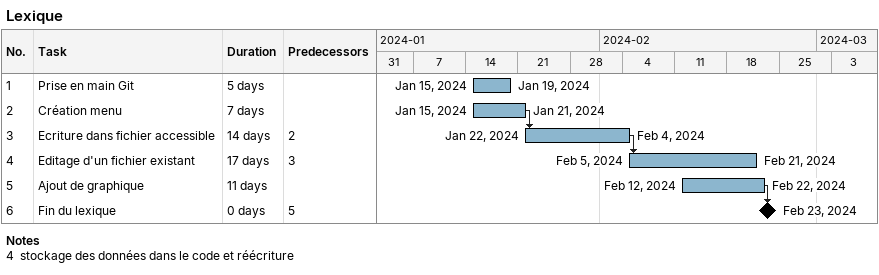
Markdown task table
Lexique

| ID | Task | Duration | Start | Finish | Predecessors |
|---|---|---|---|---|---|
| 1 | Prise en main Git | 5d | 2024-01-15 | 2024-01-19 |  |
| 2 | Création menu | 7d | 2024-01-15 | 2024-01-21 |  |
| 3 | Ecriture dans fichier accessible | 14d | 2024-01-22 | 2024-02-04 | 2 |
| 4 | Editage d'un fichier existant | 17d | 2024-02-05 | 2024-02-21 | 3 |
| 5 | Ajout de graphique | 11d | 2024-02-12 | 2024-02-22 |  |
| 6 | Fin du lexique | 0d | 2024-02-23 | 2024-02-23 | 5 |

Notes
- 4: stockage des données dans le code et réécriture
